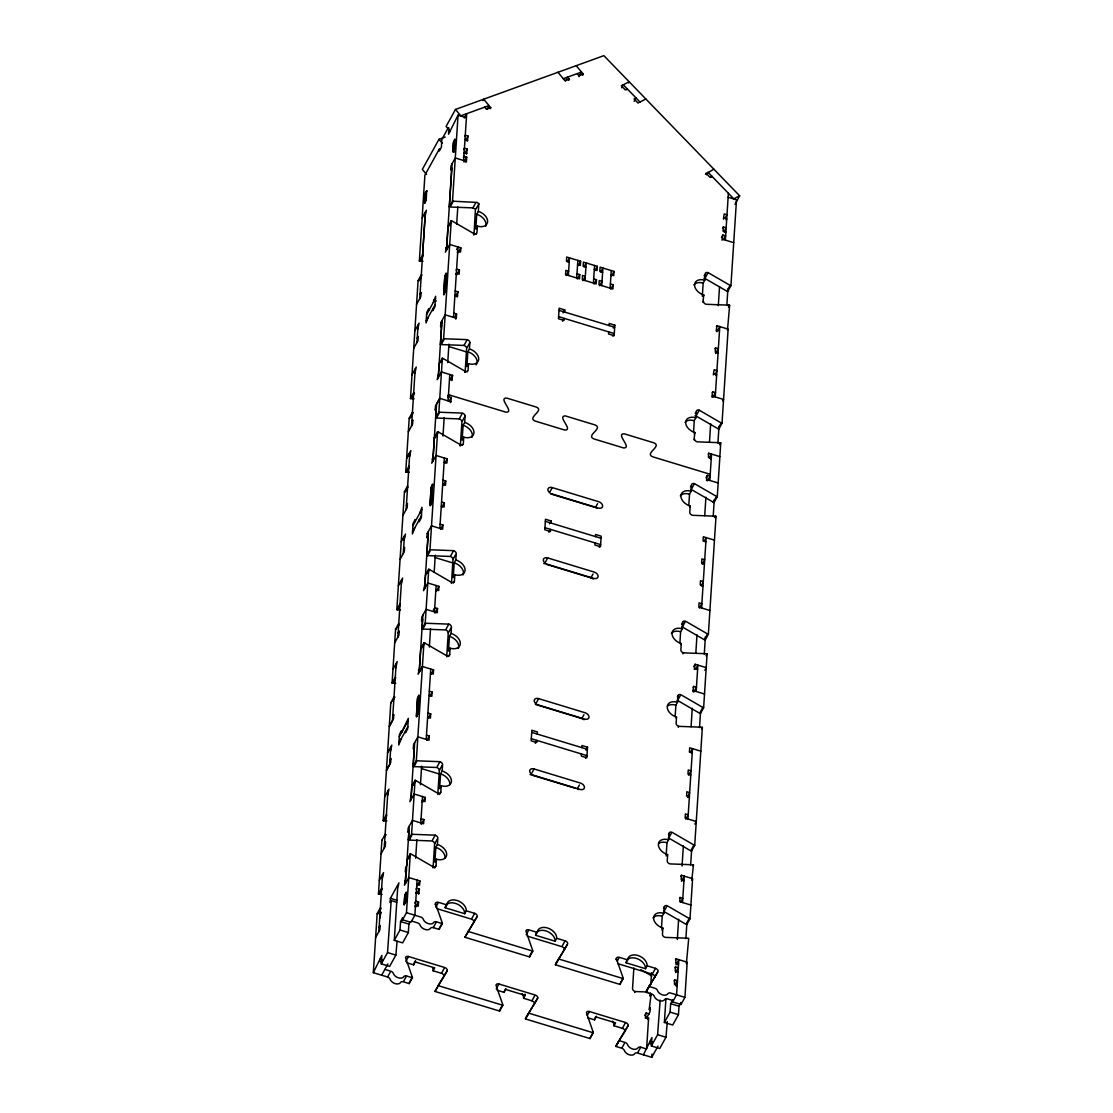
<?xml version="1.0" encoding="UTF-8"?>
<svg xmlns="http://www.w3.org/2000/svg" width="1113" height="1113" viewBox="0 0 1113 1113"><rect width="100%" height="100%" fill="white"/><g stroke="black" fill="none" stroke-linecap="round" stroke-linejoin="round"><path stroke-width="1.5" d="M424.54 202.649L424.818 203.317L426.14 199.742M419.086 695.778L418.808 695.11L417.514 698.38L416.512 716.967L417.918 713.683L419.086 695.778L417.5 698.7L416.373 716.285L417.973 713.377M446.383 273.728L446.104 273.061L444.81 276.316L443.795 294.917L445.214 291.634L446.383 273.728L444.797 276.636L443.656 294.222L445.27 291.328M452.88 151.382L453.158 152.05L454.452 148.794L454.883 138.986L453.478 142.269L452.88 151.382L454.967 152.022M444.671 975.308L447.343 970.466A2.991 2.003 28.9 0 0 444.685 967.517L408.499 956.512A2.991 2.003 28.9 0 0 405.577 957.778L412.325 977.144A2.991 2.003 28.9 0 1 412.394 977.784L409.194 983.586L403.323 981.791A2.991 2.003 28.9 0 0 400.61 982.403A5.968 4.007 28.9 0 1 395.171 983.628A5.968 4.007 28.9 0 1 390.106 979.217A2.991 2.003 28.9 0 0 387.574 977.005L373.328 972.679L377.168 913.703L380.368 907.902A2.991 2.003 28.9 0 1 381.161 908.222L380.632 909.196M382.079 894.379L379.227 894.268A2.991 2.003 28.9 0 1 378.434 894.115L381.912 840.232L385.126 834.43A2.991 2.003 28.9 0 1 385.724 834.653M386.837 820.893L383.985 820.796A2.991 2.003 28.9 0 1 383.178 820.643L390.802 702.679L394.016 696.877A2.991 2.003 28.9 0 1 394.614 697.1M395.727 683.34L392.875 683.243A2.991 2.003 28.9 0 1 392.082 683.09L395.56 629.193L398.774 623.391M400.471 609.868L397.633 609.757A2.991 2.003 28.9 0 1 396.826 609.604L404.45 491.654L407.664 485.838M409.375 472.315L406.523 472.204A2.991 2.003 28.9 0 1 405.716 472.051L409.208 418.168L412.408 412.366A2.991 2.003 28.9 0 1 413.201 412.7M414.119 398.844L411.281 398.732A2.977 2.003 28.9 0 1 410.474 398.579L418.098 280.615L421.312 274.814A2.991 2.003 28.9 0 1 422.105 275.148M378.837 931.706L382.524 874.554M384.235 848.176L387.922 791.023M390.774 747.06L389.633 764.645L386.42 770.446L390.677 762.697L390.955 758.482L389.884 760.416M396.172 663.529L392.472 720.681L389.272 726.483L393.515 718.734L393.793 714.518L392.722 716.452M397.884 637.151L401.57 579.998M403.282 553.62L404.422 536.035M406.12 509.657L409.821 452.504L406.607 458.306L410.864 450.556L409.528 456.72M411.532 426.126L415.219 368.973M416.93 342.595L418.071 325.01M419.768 298.632L425.069 216.367L426.404 210.218L422.133 217.953L424.902 175.117L439.385 148.905L439.245 151.02L441.388 147.153L441.903 139.306L448.233 127.842M373.328 972.679L381.842 955.413L381.286 963.858L389.647 966.39L395.88 955.107L397.077 941.236M410.335 921.522L408.902 924.096L408.36 932.541L402.642 942.878L394.28 940.346L397.605 888.995L398.955 882.832L390.399 898.316L390.12 902.532L391.192 900.598L396.757 902.295M401.014 739.032L398.746 745.014L399.428 734.455L401.556 730.587L401.431 732.702L408.332 718.344L407.65 728.89L405.508 732.757L405.647 730.657M414.662 528.007L412.38 533.99L413.076 523.43L415.205 519.562L415.066 521.677M428.31 316.982L426.029 322.951L426.71 312.405L428.853 308.538L428.714 310.652M391.192 900.598L387.533 952.561L381.286 963.858M419.295 519.618L419.156 521.733L421.298 517.865L421.98 507.305L419.712 513.288M432.943 308.593L432.804 310.708L434.946 306.84L435.628 296.281L433.347 302.263M448.929 127.981L448.525 134.256L458.055 115.154L466.403 117.686M394.28 940.346L399.998 929.995L400.555 921.55L402.683 917.682L402.558 919.797L410.906 922.343L414.857 915.248L417.097 880.077M420.561 819.669L421.09 818.709L423.872 819.558L423.608 823.773L412.45 820.378L408.165 828.114L407.901 832.343L408.958 830.409L406.676 865.747L405.605 867.681L405.341 871.91L406.412 869.976L404.478 885.266L408.777 877.545M433.402 610.091L434.738 607.684L437.52 608.519L437.256 612.748L426.098 609.354L421.813 617.089L421.535 621.304L422.606 619.371L419.462 668.092L418.112 674.241L422.397 666.506L433.555 669.901L433.277 674.116L430.494 673.268M440.15 524.14L442.932 524.988L442.654 529.218L431.496 525.823L427.211 533.558L426.947 537.774L428.018 535.84L424.86 584.562L423.524 590.711L427.823 582.975L438.953 586.37L438.689 590.586L435.906 589.737M450.362 402.683L450.904 401.723L439.732 398.329L435.461 406.064L435.183 410.28L436.254 408.346L433.11 457.053L431.761 463.217L436.073 455.481L447.203 458.876L446.925 463.091L444.143 462.243M455.76 319.153L456.302 318.193L445.144 314.798L440.859 322.533L440.595 326.749L441.652 324.815L438.508 373.523L437.172 379.686L441.471 371.951M465.902 162.345L466.444 161.371L455.287 157.976L451.002 165.726L450.723 169.941L451.795 168.007L446.758 246.029L445.409 252.192L449.708 244.457L460.852 247.837L460.573 252.067L457.791 251.218L457.262 252.178M405.563 883.346L407.108 859.528L410.307 853.727A2.991 2.003 28.9 0 1 411.1 854.061L433.124 866.818A2.991 2.003 28.9 0 0 436.046 865.552L436.449 859.222A10.448 7.026 28.9 0 0 446.675 854.798A10.448 7.026 28.9 0 0 437.409 844.447L437.812 838.117A2.991 2.003 28.9 0 0 435.169 835.167L412.38 834.291A2.991 2.003 28.9 0 1 411.587 834.138L408.374 839.939A2.991 2.003 28.9 0 0 409.181 840.092L431.955 840.969A2.991 2.003 28.9 0 1 434.613 843.918L433.054 867.931M408.374 839.939L409.264 826.194M410.961 799.816L411.852 786.056L415.066 780.255A2.991 2.003 28.9 0 1 415.859 780.589L437.868 793.346A2.991 2.003 28.9 0 0 440.79 792.08L441.207 785.75A10.448 7.026 28.9 0 0 451.433 781.326A10.448 7.026 28.9 0 0 442.153 770.975L442.571 764.645A2.991 2.003 28.9 0 0 439.927 761.682L417.138 760.819A2.977 2.003 28.9 0 1 416.332 760.666L413.118 766.467A2.977 2.003 28.9 0 0 413.925 766.62L436.713 767.497A2.991 2.003 28.9 0 1 439.357 770.446L437.812 794.459M413.118 766.467L414.662 742.663M446.703 656.907L448.261 632.894A2.991 2.003 28.9 0 0 445.603 629.944L422.815 629.068A2.991 2.003 28.9 0 1 422.022 628.915L422.912 615.169M424.61 588.791L425.5 575.031L428.714 569.23A2.991 2.003 28.9 0 1 429.507 569.564L451.516 582.308A2.991 2.003 28.9 0 0 454.438 581.056L454.855 574.725A10.448 7.026 28.9 0 0 465.067 570.301A10.448 7.026 28.9 0 0 455.801 559.95L456.219 553.62A2.991 2.003 28.9 0 0 453.561 550.657L430.787 549.794A2.977 2.003 28.9 0 1 429.98 549.641L426.766 555.443A2.977 2.003 28.9 0 0 427.573 555.596L450.362 556.458A2.991 2.003 28.9 0 1 453.005 559.422L451.461 583.421M426.766 555.443L428.31 531.624M432.86 461.283L434.404 437.479L437.604 431.677A2.991 2.003 28.9 0 1 438.397 432.011L460.42 444.755A2.991 2.003 28.9 0 0 463.342 443.503L463.745 437.172A10.448 7.026 28.9 0 0 473.971 432.748A10.448 7.026 28.9 0 0 464.705 422.397L465.109 416.067A2.991 2.003 28.9 0 0 462.465 413.104L439.677 412.241A2.991 2.003 28.9 0 1 438.87 412.088L435.67 417.89A2.991 2.003 28.9 0 0 436.463 418.043L459.252 418.905A2.991 2.003 28.9 0 1 461.909 421.869L460.351 445.868M435.67 417.89L436.56 404.13L439.76 398.329M438.258 377.752L439.148 364.007L442.362 358.205A2.991 2.003 28.9 0 1 443.155 358.525L465.164 371.283A2.991 2.003 28.9 0 0 468.086 370.017L468.503 363.687A10.448 7.026 28.9 0 0 478.715 359.262A10.448 7.026 28.9 0 0 469.449 348.926L469.867 342.595A2.991 2.003 28.9 0 0 467.21 339.632L444.421 338.769A2.991 2.003 28.9 0 1 443.628 338.616L440.414 344.418A2.991 2.003 28.9 0 0 441.221 344.571L464.01 345.433A2.991 2.003 28.9 0 1 466.653 348.397L465.095 372.396M440.414 344.418L441.958 320.6M446.508 250.258L448.038 226.454L451.252 220.652A2.991 2.003 28.9 0 1 452.045 220.972L474.068 233.73A2.991 2.003 28.9 0 0 476.976 232.464L477.394 226.134A10.448 7.026 28.9 0 0 487.619 221.71A10.448 7.026 28.9 0 0 478.353 211.373L478.827 203.721L477.101 202.441L453.325 201.216A2.991 2.003 28.9 0 1 452.518 201.063L449.318 206.865A2.991 2.003 28.9 0 0 450.111 207.018L472.9 207.881L475.432 209.188L473.999 234.899M449.318 206.865L452.101 163.792M431.621 502.353L432.567 484.058L431.162 487.341L429.994 505.246C430.592 508.377 433.416 496.37 430.021 505.246L431.148 487.661L432.762 484.767M402.558 919.797L406.482 912.702L410.307 853.727M411.587 834.138L415.066 780.255M416.332 760.666L423.956 642.702A2.991 2.003 28.9 0 1 424.749 643.036L446.772 655.794A2.991 2.003 28.9 0 0 449.694 654.527L450.097 648.197A10.448 7.026 28.9 0 0 460.323 643.773A10.448 7.026 28.9 0 0 451.057 633.422L451.461 627.092A2.991 2.003 28.9 0 0 448.817 624.129L426.029 623.266A2.991 2.003 28.9 0 1 425.222 623.113L422.022 628.915M425.222 623.113L428.714 569.23M429.98 549.641L437.604 431.677M438.87 412.088L442.362 358.205M443.628 338.616L451.252 220.652M452.518 201.063L458.055 115.154M415.678 858.193L416.874 839.675M420.436 784.679L421.632 766.203M429.34 647.112L430.522 628.636M434.195 571.985L435.28 555.178M442.974 436.087L444.17 417.612M447.732 362.629L448.929 344.154M456.678 224.297L457.791 206.962M420.797 822.924L422.509 796.546M426.196 739.38L430.745 669.038M434.446 611.886L436.143 585.508M439.844 528.355L444.393 458.013M448.094 400.861L449.791 374.483M453.492 317.33L458.041 246.989L456.608 249.562M463.634 160.522L466.681 113.679L464.274 118.034M414.662 903.102L415.733 901.168L418.544 902.031L418.265 906.246L415.483 905.398L414.954 906.372M418.585 894.198L419.392 889.009L416.596 888.174L416.067 889.134M408.749 877.531L419.907 880.926L419.643 885.141L416.846 884.306M414.147 794L425.305 797.395L425.041 801.61L422.258 800.762L421.716 801.736M426.502 735.178L429.284 736.027L429.006 740.242L417.848 736.848L413.563 744.583L413.299 748.812L414.37 746.865L411.212 795.586L409.876 801.736L414.175 794.014M427.935 713.016L430.717 713.864L430.439 718.08L427.656 717.231M429.34 691.215L432.122 692.049L431.844 696.279L429.062 695.43M441.583 501.991L444.365 502.839L444.087 507.055L441.305 506.206M442.988 480.176L445.77 481.025L445.492 485.254L442.71 484.405M450.904 401.723L451.168 397.494L448.386 396.645L447.857 397.619M451.795 380.521L452.601 375.345L441.444 371.951M456.302 318.193L456.567 313.963L453.784 313.115M457.193 296.99L458 291.801L455.217 290.966M456.093 270.125L456.636 269.151L459.419 270L459.14 274.215L456.358 273.381L455.829 274.341M466.444 161.371L466.709 157.156L463.926 156.307L463.398 157.281M466.43 154.248L467.237 149.059L464.427 148.21L463.62 149.657M467.265 141.24L468.072 136.05L465.29 135.202L464.761 136.176M437.409 844.447L435.809 847.355L434.849 862.13L436.449 859.222M442.153 770.975L440.553 773.883L439.607 788.644L441.207 785.75M451.057 633.422L449.457 636.33L448.497 651.091L450.097 648.197M455.801 559.95L454.201 562.844L453.241 577.619L454.855 574.725M464.705 422.397L463.091 425.291L462.145 440.066L463.745 437.172M469.449 348.926L467.85 351.819L466.89 366.594L468.503 363.687M478.353 211.373L476.74 214.266L475.794 229.041L477.394 226.134M537.273 734.079L537.412 731.964L531.847 730.267L531.165 740.827L536.73 742.51L536.869 740.409L535.27 743.303M550.921 523.04L551.06 520.94L545.495 519.242L544.814 529.802L550.379 531.485L550.518 529.385L548.904 532.278M564.569 312.016L564.708 309.915L559.143 308.218L558.462 318.763L564.027 320.461L564.166 318.346L562.552 321.254M568.353 275.44L569.494 257.854L567.352 261.736M576.701 277.986L577.842 260.4M576.979 273.77L579.762 274.619L579.497 278.834L565.571 274.605L565.849 270.376L568.632 271.224L566.225 275.579M569.216 262.084L566.434 261.235L566.712 257.02L580.624 261.249L580.36 265.464L577.577 264.616M585.062 280.532L586.203 262.946L584.061 266.814M593.41 283.064L594.551 265.478M593.688 278.848L596.471 279.697L596.192 283.912L582.28 279.683L582.544 275.454L585.327 276.302L582.92 280.657M585.925 267.162L583.142 266.313L583.407 262.098L597.333 266.327L597.055 270.542L594.272 269.694M601.757 285.61L602.898 268.024L600.756 271.892M610.119 288.142L611.246 270.556M581.417 753.946L581.278 756.061L586.843 757.758L587.525 747.199L581.96 745.515L581.821 747.616M595.052 542.921L594.926 545.036L600.491 546.733L601.173 536.174L595.608 534.477L595.469 536.591M608.7 331.897L608.561 334.011L614.139 335.695L614.821 325.149L609.256 323.452L609.117 325.566M610.383 283.926L613.166 284.775L612.901 288.99L598.975 284.761L599.253 280.532L602.036 281.38L599.629 285.735M602.62 272.24L599.837 271.391L600.116 267.176L614.028 271.405L613.764 275.621L610.981 274.786M633.854 968.004L632.532 988.581A2.991 2.003 28.9 0 0 635.175 991.53L647.71 992.017M645.276 1018.172L646.096 1012.983L649.269 1013.943M645.818 1017.199L648.601 1018.047L646.597 1049.003L640.726 1047.208A2.991 2.003 28.9 0 0 638.445 1047.389L637.151 1048.696A5.968 4.007 28.9 0 1 628.219 1045.983L627.162 1043.952A2.991 2.003 28.9 0 0 624.977 1042.422L619.106 1040.641L615.906 1046.443L621.777 1048.223A2.991 2.003 28.9 0 1 623.948 1049.754L625.019 1051.785A5.968 4.007 28.9 0 0 633.951 1054.498L635.231 1053.19A2.991 2.003 28.9 0 1 637.526 1053.023L651.773 1057.35L658.006 1046.067M650.256 992.879L650.034 996.246L651.105 994.312L649.171 1009.616L650.242 1007.682L649.964 1011.898L646.403 1018.353M650.799 984.462L651.564 972.679M643.397 1054.804L651.926 1037.553L651.383 1045.983L659.731 1048.529L665.977 1037.246L667.285 1021.637M651.773 1057.35L651.981 1053.997M661.484 927.699L662.235 916.208L663.835 913.3L664.252 906.97A2.991 2.003 28.9 0 1 667.16 905.718L689.184 918.462A2.991 2.003 28.9 0 0 689.977 918.795L686.763 924.597A2.991 2.003 28.9 0 1 685.984 924.277L663.96 911.519L666.631 906.678M666.131 855.869L666.979 842.736L668.593 839.828L668.996 833.498A2.991 2.003 28.9 0 1 671.918 832.232L693.942 844.99A2.991 2.003 28.9 0 0 694.721 845.324L691.521 851.125A2.991 2.003 28.9 0 1 690.728 850.791L668.704 838.047A2.991 2.003 28.9 0 0 668.203 837.922M675.132 716.675L675.883 705.183L677.483 702.275L677.887 695.945A2.991 2.003 28.9 0 1 680.808 694.679L702.832 707.437A2.991 2.003 28.9 0 0 703.625 707.771L700.411 713.572A2.991 2.003 28.9 0 1 699.618 713.238L677.608 700.494A2.991 2.003 28.9 0 0 677.094 700.369M679.89 643.189L680.627 631.711L682.241 628.803L682.645 622.473A2.991 2.003 28.9 0 1 685.566 621.207L707.59 633.965A2.991 2.003 28.9 0 0 708.369 634.299L705.169 640.1A2.991 2.003 28.9 0 1 704.376 639.766L682.352 627.009A2.991 2.003 28.9 0 0 681.852 626.897M688.78 505.636L689.531 494.158L691.131 491.25L691.535 484.92A2.991 2.003 28.9 0 1 694.456 483.654L716.48 496.412A2.991 2.003 28.9 0 0 717.273 496.746L714.059 502.547A2.991 2.003 28.9 0 1 713.266 502.213L691.256 489.456A2.991 2.003 28.9 0 0 690.742 489.344M693.538 432.164L694.275 420.672L695.875 417.778L696.293 411.448A2.991 2.003 28.9 0 1 699.214 410.182L721.224 422.94A2.977 2.003 28.9 0 0 722.017 423.274L718.817 429.075A2.977 2.003 28.9 0 1 718.024 428.742L696.001 415.984A2.991 2.003 28.9 0 0 694.971 415.817M702.317 296.253L703.166 283.119L704.779 280.226L705.183 273.895A2.991 2.003 28.9 0 1 708.105 272.629L730.128 285.387A2.991 2.003 28.9 0 0 730.921 285.721L727.707 291.523A2.991 2.003 28.9 0 1 726.914 291.189L704.891 278.431A2.991 2.003 28.9 0 0 703.861 278.264M663.835 913.3A10.448 7.026 28.9 0 0 653.609 917.724A10.448 7.026 28.9 0 0 662.875 928.075L662.472 934.405A2.991 2.003 28.9 0 0 665.115 937.369L687.904 938.231A2.991 2.003 28.9 0 1 688.71 938.384L686.373 963.649M668.593 839.828A10.448 7.026 28.9 0 0 658.367 844.252A10.448 7.026 28.9 0 0 667.633 854.603L667.23 860.933A2.991 2.003 28.9 0 0 669.873 863.897L692.662 864.759A2.991 2.003 28.9 0 1 693.455 864.912L691.771 880.119M677.483 702.275A10.448 7.026 28.9 0 0 667.257 706.699A10.448 7.026 28.9 0 0 676.523 717.05L676.12 723.38A2.991 2.003 28.9 0 0 678.763 726.344L701.552 727.206A2.991 2.003 28.9 0 1 702.359 727.359L694.721 845.324M682.241 628.803A10.448 7.026 28.9 0 0 672.015 633.227A10.448 7.026 28.9 0 0 681.281 643.578L680.864 649.909A2.991 2.003 28.9 0 0 683.521 652.858L706.31 653.734A2.991 2.003 28.9 0 1 707.103 653.888L703.625 707.771M691.131 491.25A10.448 7.026 28.9 0 0 680.906 495.675A10.448 7.026 28.9 0 0 690.171 506.025L689.768 512.356A2.991 2.003 28.9 0 0 692.411 515.305L715.2 516.182A2.991 2.003 28.9 0 1 716.007 516.335L708.369 634.299M693.983 439.844L694.929 432.554A10.448 7.026 28.9 0 1 685.664 422.203A10.448 7.026 28.9 0 1 695.875 417.778M702.873 302.291L703.819 295.001A10.448 7.026 28.9 0 1 694.554 284.65A10.448 7.026 28.9 0 1 704.779 280.226M660.162 1000.044L657.616 1034.7L651.383 1045.983M664.378 1022.471L670.096 1012.134L670.638 1003.689L672.781 999.822L672.642 1001.937L681.003 1004.469L681.142 1002.354L679 1006.235L678.457 1014.666L672.725 1025.017L664.378 1022.471L665.936 998.514M675.869 983.669L677.483 980.776L674.673 979.913L674.395 984.142L677.177 984.977L676.648 985.951M675.619 972.581L678.29 967.754L675.508 966.905L675.243 971.12L678.054 971.983M681.003 1004.469L684.926 997.373L687.194 962.202L676.036 958.808L675.758 963.037L678.54 963.886L678.012 964.846M677.316 939.469L678.624 919.268M680.78 901.906L682.784 898.288L680.001 897.44L679.723 901.655L690.895 905.05L689.977 918.795M690.895 905.05L692.592 878.672L681.434 875.277L681.156 879.507L683.952 880.341L683.41 881.315M682.074 865.956L683.368 845.797M691.076 726.706L692.272 708.23M692.843 691.604L693.649 686.415L696.432 687.264L693.761 692.091M694.275 669.442L695.082 664.252L706.24 667.647L704.821 670.221M695.82 653.248L697.016 634.772M704.724 515.681L705.92 497.205M706.491 480.566L707.298 475.39L710.08 476.225L707.534 480.83M717.273 496.746L719.888 456.622L708.731 453.228L708.452 457.443L711.235 458.292L710.706 459.266M709.468 442.223L710.664 423.747M711.889 397.035L712.696 391.846L715.478 392.694L712.946 397.299M713.322 374.886L714.129 369.697L716.911 370.546L715.144 374.552M715.645 353.572L718.33 348.731L715.534 347.882L715.269 352.111L718.052 352.96M716.16 330.923L716.967 325.733L728.139 329.128L722.017 423.274M718.302 305.63L719.541 286.556M722.031 240.227L722.838 235.038L725.62 235.886L723.617 239.518M724.563 230.711L726.177 227.803L723.353 226.955L723.088 231.17L725.871 232.019M723.394 219.122L724.201 213.933L726.984 214.781L724.98 218.412M682.533 902.518L684.245 876.14L681.393 881.287M687.945 818.987L692.495 748.646L690.352 752.513M696.182 691.479L697.893 665.101L695.75 668.983M701.593 607.948L706.143 537.607L704 541.475M709.83 480.454L711.541 454.076L709.398 457.944M715.228 396.924L719.777 326.582L716.925 331.744M725.37 240.116L728.375 193.259M685.886 938.649L686.86 923.498M690.644 865.135L691.618 850.026M699.534 727.568L700.508 712.445M704.279 654.11L705.392 636.692M713.183 516.543L714.268 499.737M717.927 443.085L719.012 426.293M726.886 304.698L727.888 289.088M719.861 456.608L720.751 442.863A2.991 2.003 28.9 0 0 719.958 442.71L697.169 441.833A2.991 2.003 28.9 0 1 694.512 438.884M703.416 301.331A2.991 2.003 28.9 0 0 706.059 304.28L728.848 305.157A2.991 2.017 28.9 0 1 729.641 305.31L727.471 330.283M730.921 285.721L736.5 199.825L728.139 197.279M423.023 261.291L420.171 261.179A2.991 2.003 28.9 0 1 419.364 261.026L422.175 217.967M419.364 261.026L422.578 255.225L425.389 212.166M724.577 230.614L724.271 232.158M675.855 983.934L675.424 985.715M701.385 586.022L703.263 581.57L700.48 580.722L700.216 584.937L702.999 585.786M687.597 797.492L689.615 792.595L686.832 791.746L686.568 795.976L689.35 796.811M445.214 137.052L438.981 139.306L422.342 169.385L426.571 174.518M734.983 204.333L739.672 195.832L603.858 55.65L455.495 109.422L446.104 126.409L450.334 131.529M425.152 193.968L426.752 191.06M455.064 139.793L453.464 142.687L452.894 151.479L454.494 148.585M482.917 100.643L483.724 99.196L490.763 107.724L490.235 108.698M465.944 139.918L468.072 136.05M486.868 109.464L488.997 105.596L460.782 115.822L455.495 109.422M463.648 153.413L464.177 152.439L466.959 153.288M465.095 152.94L467.237 149.059M464.038 161.997L466.709 157.156M420.171 261.179L422.843 256.352M450.654 206.044L453.325 201.216M419.434 279.989L421.437 276.358M449.374 225.814L451.502 221.946M420.018 294.402L421.09 292.469L420.811 296.684L416.54 304.419M472.9 207.881L475.571 203.053M476.155 208.66L478.84 203.818M414.829 330.798L419.114 323.062L417.765 329.211M458.18 252.679L460.852 247.837M426.613 314.506L435.531 298.381M473.526 234.704L474.068 233.73M426.209 320.836L435.113 304.725M417.18 338.366L418.238 336.432L417.973 340.648L413.688 348.383M475.919 234.412L476.447 233.438M456.747 274.841L459.419 270M565.571 80.748L567.574 77.117L569.341 79.26L568.799 80.219M411.991 374.761L416.262 367.026L414.926 373.175M455.467 296.406L458 291.801M579.024 76.56L581.501 72.067L563.248 78.689M582.739 75.169L583.268 74.209L576.228 65.667M454.563 317.595L456.567 313.963M410.474 398.579L413.688 392.778A2.977 2.003 28.9 0 0 414.481 392.931L411.81 397.772M441.75 343.597L444.421 338.769M410.669 417.292L412.673 413.66M441.012 362.393L442.612 359.499M411.768 421.897L412.84 419.963L412.575 424.178L408.29 431.914M464.01 345.433L466.681 340.606M467.182 347.423L469.867 342.595M449.93 380.173L452.601 375.345M405.716 472.051L408.93 466.25M447.983 395.685L448.511 394.712L505.886 412.158C515.333 412.617 497.316 397.633 506.777 398.092L536.188 407.038C545.078 410.516 526.366 417.612 535.256 421.09L564.667 430.035C574.127 430.494 556.11 415.511 565.557 415.97L594.982 424.916C603.872 428.394 585.16 435.489 594.05 438.967L623.461 447.913C632.907 448.372 614.891 433.388 624.351 433.847L653.762 442.793C662.652 446.271 643.94 453.367 652.83 456.845L710.205 474.291M407.066 471.244L409.069 467.613M437.006 417.069L439.677 412.241M621.611 87.76L623.266 84.769L639.975 102.006M464.636 372.257L465.164 371.283M449.165 401.125L451.168 397.494M467.015 371.965L467.557 370.991M628.511 82.919L629.151 81.764L621.304 85.771L625.256 89.847L627.217 88.845L626.675 89.819M407.915 487.146L405.243 491.974A2.991 2.003 28.9 0 0 404.45 491.654M435.726 436.839L435.183 437.812A2.991 2.003 28.9 0 0 434.404 437.479M436.254 435.879L436.797 434.905M437.326 433.945L437.868 432.971M406.37 505.427L407.441 503.493L407.163 507.709L402.892 515.444M634.146 101.311L636.024 97.93L634.048 98.932L638.013 103.022L645.86 99.015M459.252 418.905L461.923 414.078M462.438 420.895L465.109 416.067M401.181 541.822L405.466 534.087L404.116 540.25M444.797 463.231L447.203 458.876M412.965 525.531L421.883 509.42M459.878 445.729L460.42 444.755M412.561 531.861L421.465 515.75M403.532 549.391L404.603 547.457L404.325 551.672L400.054 559.408M462.271 445.437L462.799 444.463M443.364 485.379L445.77 481.025M398.343 585.786L402.614 578.05L401.278 584.214M441.958 507.194L444.365 502.839M578.217 265.604L580.624 261.249M577.355 278.96L579.762 274.619M440.525 529.343L442.932 524.988M396.826 609.604L400.04 603.803M397.633 609.757L400.304 604.929M427.573 555.596L430.244 550.754M563.108 312.809L564.708 309.915M397.424 627.593L399.024 624.699M427.503 573.181L429.507 569.564M594.926 270.682L597.333 266.327M398.12 632.921L399.191 630.988L398.927 635.203L394.642 642.938M594.064 284.038L596.471 279.697M450.89 555.498L453.561 550.657M453.005 559.422L455.676 554.58M392.945 669.33L397.216 661.581L395.88 667.744M436.421 590.961L438.953 586.37M611.635 275.76L614.028 271.405M392.082 683.09L395.282 677.274A2.991 2.003 28.9 0 0 395.685 677.386M392.875 683.243L395.546 678.401M422.815 629.068L425.5 624.24M610.759 289.13L613.166 284.775M434.988 613.124L437.52 608.519M453.367 582.989L454.438 581.056M423.956 642.702L420.756 648.503L419.211 672.322L422.425 666.506M392.666 701.065L394.809 697.197M422.077 647.863L422.606 646.903M422.745 646.667L424.749 643.036M446.146 628.97L448.817 624.129M613.207 328.057L614.821 325.149M448.261 632.894L450.932 628.066M612.846 336.168L614.279 333.594L558.587 316.662M705.447 174.143L713.836 169.176M706.518 174.755L707.951 172.181L733.787 198.837L739.672 195.832M387.533 752.861L391.818 745.112L390.468 751.275M431.148 674.255L433.555 669.901M399.317 736.569L408.234 720.445M711.374 177.231L711.903 176.257L709.941 177.259L705.976 173.183M398.913 742.9L407.817 726.775M448.622 656.461L449.694 654.527M429.715 696.404L432.122 692.049M550.128 491.459L552.271 487.591L598.669 501.699A4.48 3.005 28.9 0 1 602.634 506.137A4.48 3.005 28.9 0 1 598.265 508.029L551.867 493.922A4.48 3.005 28.9 0 1 547.888 489.483A4.48 3.005 28.9 0 1 552.271 487.591M384.695 796.825L388.966 789.075L387.63 795.239M428.31 718.219L430.717 713.864M426.877 740.368L429.284 736.027M383.178 820.643L386.392 814.827A2.991 2.003 28.9 0 0 386.795 814.939M383.985 820.796L386.656 815.954M413.925 766.62L416.596 761.779M549.46 523.833L551.06 520.94M384.848 836.684L385.919 834.75M413.187 785.416L415.859 780.589M726.205 219.984L726.733 219.011L723.923 218.162M722.824 227.915L723.353 226.955M384.486 843.946L385.543 842.012L385.279 846.228L380.994 853.977M721.502 237.459L722.838 235.038M545.579 561.801L547.721 557.933L594.119 572.04A4.48 3.005 28.9 0 1 598.084 576.478A4.48 3.005 28.9 0 1 593.716 578.37L547.318 564.263A4.48 3.005 28.9 0 1 543.339 559.839A4.48 3.005 28.9 0 1 547.721 557.933M704.112 275.829L704.654 274.855M705.433 277.471L708.105 272.629M437.242 766.523L439.927 761.682M439.357 770.446L442.028 765.605M379.296 880.355L383.568 872.606L382.232 878.769M422.634 802.236L425.305 797.395M703.013 296.448L703.819 295.001M378.434 894.115L381.634 888.313A2.991 2.003 28.9 0 0 382.246 888.438M379.227 894.268L381.898 889.426M409.181 840.092L411.852 835.265M550.712 493.908L595.455 507.514L597.598 503.633M421.201 824.385L423.872 819.558M439.454 794.501L440.79 792.08M378.49 913.063L379.018 912.104M379.561 911.13L380.089 910.17M408.429 858.902L410.433 855.271M379.936 914.121L381.008 912.187L379.672 918.336M726.914 291.189L729.585 286.347M379.074 927.477L380.145 925.543L379.881 929.772L375.596 937.508M432.498 839.995L435.169 835.167M716.438 326.693L716.967 325.733M728.305 306.117L728.848 305.157M728.584 307.244L729.641 305.31M406.37 892.751L404.77 895.659L404.2 904.452L405.8 901.544M434.613 843.918L437.284 839.091M599.197 547.193L600.63 544.619L544.953 527.687M417.236 885.767L419.907 880.926M715.005 348.856L715.534 347.882M415.761 893.349L416.304 892.376L419.114 893.238M546.163 564.249L590.906 577.856L593.048 573.974M417.25 892.89L419.392 889.009M434.71 867.973L436.046 865.552M415.872 906.858L418.544 902.031M381.676 975.211L387.908 963.928M695.222 413.382L695.75 412.408M716.104 375.735L716.647 374.761L713.85 373.912M536.48 702.484L538.622 698.616L585.021 712.737A4.48 3.005 28.9 0 1 589 717.162A4.48 3.005 28.9 0 1 584.617 719.068L538.219 704.946A4.48 3.005 28.9 0 1 534.24 700.522A4.48 3.005 28.9 0 1 538.622 698.616M696.543 415.024L699.214 410.182M387.574 977.005L390.246 972.178M712.167 392.819L712.696 391.846M694.122 434L694.929 432.554M434.988 904.577L435.517 903.603A2.991 2.003 28.9 0 1 438.439 902.337L446.8 904.883A10.448 7.026 28.9 0 1 457.012 900.459A10.448 7.026 28.9 0 1 466.277 910.81L474.639 913.342A2.991 2.003 28.9 0 1 477.282 916.305L464.984 937.271L529.565 956.916L532.779 951.114A2.991 2.003 28.9 0 0 532.696 950.474L525.948 931.108A2.991 2.003 28.9 0 1 528.87 929.842L537.231 932.388A10.448 7.026 28.9 0 1 547.443 927.964A10.448 7.026 28.9 0 1 556.709 938.301L565.07 940.847A2.991 2.003 28.9 0 1 567.713 943.81L556.097 963.232M405.828 961.34L408.499 956.512M435.767 907.178L437.91 903.311M722.754 400.917L723.561 399.456L712.417 396.075M403.852 980.831L406.523 975.99L412.394 977.784M411.643 921.049L417.514 922.844A2.991 2.003 28.9 0 1 420.046 925.042A5.968 4.007 28.9 0 0 425.11 929.452A5.968 4.007 28.9 0 0 430.55 928.242A2.991 2.003 28.9 0 1 433.263 927.63L435.934 922.788M406.69 962.731L413.646 964.86L415.246 961.952A10.448 7.026 28.9 0 1 415.455 960.783M466.277 910.81L464.678 913.703L445.186 907.777L446.8 904.883M409.654 981.972L412.325 977.144M441.736 923.943L439.051 928.771A2.977 2.003 28.9 0 1 439.134 929.411L433.263 927.63M439.134 929.411L442.348 923.609A2.977 2.003 28.9 0 0 442.264 922.969L435.517 903.603M718.024 428.742L720.695 423.9M531.931 772.839L534.073 768.958L580.471 783.079A4.48 3.005 28.9 0 1 584.45 787.503A4.48 3.005 28.9 0 1 580.068 789.409L533.67 775.288A4.48 3.005 28.9 0 1 529.691 770.864A4.48 3.005 28.9 0 1 534.073 768.958M708.188 454.187L708.731 453.228M690.463 486.854L691.006 485.894M691.785 488.496L694.456 483.654M719.415 443.67L719.958 442.71M719.68 444.797L720.751 442.863M535.103 1002.813L537.774 997.971A2.991 2.003 28.9 0 0 535.116 995.022L498.93 984.003A2.991 2.003 28.9 0 0 496.008 985.269L502.756 1004.636A2.991 2.003 28.9 0 1 502.826 1005.276L499.626 1011.077L435.03 991.446A2.991 2.003 28.9 0 1 435.197 990.876L444.129 976.282A2.991 2.003 28.9 0 0 441.485 973.319L433.138 970.786L434.738 967.879L415.246 961.952M689.643 506.985L690.171 506.025M705.962 477.797L707.298 475.39M535.409 704.432L581.821 718.539L583.949 714.671M441.485 973.319L444.157 968.477M471.968 918.183L474.639 913.342M435.03 991.446L438.244 985.645A2.991 2.003 28.9 0 1 438.397 985.075L447.343 970.466M464.984 937.271A2.977 2.003 28.9 0 1 465.137 936.701L476.754 917.265M713.266 502.213L715.937 497.386M585.925 750.106L587.525 747.199M714.671 517.142L715.2 516.182M715.2 517.782L716.007 516.335M585.549 758.217L586.982 755.644L531.304 738.712M579.4 785.013L577.271 788.88A4.48 3.005 28.9 0 1 578.788 789.562M702.275 564.11L704.682 559.756L701.9 558.921L701.621 563.136L704.404 563.985M681.573 624.407L682.645 622.473M682.352 627.009L685.024 622.181M699.423 608.074L701.83 603.719L699.047 602.884L698.783 607.1L709.941 610.494M680.739 644.538L681.281 643.578M496.259 988.845L498.93 984.003M526.199 934.683L528.341 930.816M682.979 653.832L683.521 652.858M497.121 990.236L504.078 992.351L505.678 989.457L525.169 995.384L523.569 998.278L531.917 1000.824A2.991 2.003 28.9 0 1 534.56 1003.773L533.071 1006.208M556.709 938.301L555.109 941.208L535.617 935.282L537.231 932.388M500.085 1009.477L502.213 1005.609M532.167 951.434L529.496 956.276A2.991 2.003 28.9 0 1 529.565 956.916M704.905 638.806L707.59 633.965M693.747 666.673L695.082 664.252M677.358 696.919L677.887 695.945M677.608 700.494L680.28 695.653M706.032 655.821L707.103 653.888M675.994 718.024L676.523 717.05M693.121 687.375L693.649 686.415M678.234 727.304L678.763 726.344M531.917 1000.824L534.588 995.982M562.399 945.688L565.07 940.847M625.534 1030.304L628.205 1025.476A2.991 2.003 28.9 0 0 625.562 1022.513L589.361 1011.508A2.991 2.003 28.9 0 0 586.44 1012.774L593.187 1032.141A2.991 2.003 28.9 0 1 593.271 1032.781L590.057 1038.582L525.461 1018.938A2.991 2.003 28.9 0 1 525.628 1018.367L528.299 1013.54M525.461 1018.938L528.675 1013.136A2.991 2.003 28.9 0 1 528.828 1012.566L537.774 997.971M646.528 990.737L658.145 971.301A2.991 2.003 28.9 0 0 655.501 968.352L647.14 965.806A10.448 7.026 28.9 0 0 637.874 955.455A10.448 7.026 28.9 0 0 627.662 959.879L619.301 957.347A2.991 2.003 28.9 0 0 616.379 958.599L623.127 977.965A2.991 2.003 28.9 0 1 623.21 978.605L619.997 984.421L555.415 964.776L558.615 958.975A2.991 2.003 28.9 0 1 558.768 958.404M563.011 952.046L567.185 944.77M700.16 712.278L702.832 707.437M701.552 728.806L702.359 727.359M688.627 775.149L691.034 770.794L688.251 769.946L687.973 774.161L690.756 775.01M668.468 834.472L668.996 833.498M668.704 838.047L671.389 833.206M685.775 819.112L688.182 814.758L685.399 813.909L685.135 818.125L696.293 821.519L694.86 824.107M667.104 855.577L667.633 854.603M615.851 959.573L616.393 958.599M587.219 1015.376L589.361 1011.508M617.172 961.215L618.772 958.307M587.553 1017.741L594.509 1019.856L596.109 1016.948L615.6 1022.875L614 1025.783L622.348 1028.315A2.991 2.003 28.9 0 1 624.991 1031.278L616.059 1045.872A2.977 2.003 28.9 0 0 615.906 1046.443M647.14 965.806L645.54 968.713L626.049 962.787L627.662 959.879M691.256 849.831L693.942 844.99M590.516 1036.982L593.187 1032.141M620.456 982.807L622.598 978.939M680.906 876.251L681.434 875.277M663.71 907.944L664.252 906.97M692.926 865.886L693.455 864.912M661.818 930.009L662.875 928.075M679.473 898.4L680.001 897.44M634.647 992.504L635.175 991.53M622.348 1028.315L625.019 1023.487M652.83 973.179L655.501 968.352M616.059 1045.872L618.731 1041.045M673.337 1000.629L667.466 998.848A2.991 2.003 28.9 0 0 665.171 999.015L663.891 1000.337A5.968 4.007 28.9 0 1 658.493 1000.378A5.968 4.007 28.9 0 1 654.249 996.26A2.991 2.003 28.9 0 0 651.717 994.062L645.846 992.267L649.046 986.466A2.977 2.003 28.9 0 1 649.213 985.895M645.846 992.267A2.977 2.003 28.9 0 1 645.999 991.711L657.616 972.275M686.512 923.303L689.184 918.462M621.777 1048.223L624.449 1043.396M644.747 1015.404L646.096 1012.983M675.494 959.782L676.036 958.808M675.994 964.832L678.847 959.67L676.565 994.841L672.642 1001.937M674.979 967.865L675.508 966.905M647.794 1019.494L648.601 1018.047M674.13 980.887L674.673 979.913M638.055 1052.049L640.726 1047.208M562.274 953.257L555.568 964.206A2.991 2.003 28.9 0 0 555.415 964.776M525.628 1018.367L532.334 1007.432M628.205 1025.476L619.259 1040.071A2.977 2.003 28.9 0 0 619.106 1040.641M490.763 107.724L486.437 109.297L484.684 107.154M569.341 79.26L565.014 80.818L557.975 72.275M583.268 74.209L578.941 75.767L577.188 73.639M464.997 139.417L467.808 140.266M722.56 239.267L733.731 242.662M716.702 329.949L719.485 330.798M445.687 247.962L447.078 248.394M559.004 310.332L614.682 327.264M454.953 295.182L457.735 296.03M433.486 300.148L436.268 300.997M440.859 322.533L442.251 322.951M448.762 346.533L466.931 352.056M449.555 378.712L452.337 379.561M707.019 479.606L718.177 483M714.49 540.153L703.333 536.758L703.054 540.974L705.837 541.822M432.039 459.001L433.43 459.419M545.356 521.357L601.034 538.289M427.211 533.558L428.602 533.976M435.113 557.557L453.283 563.081M694.804 668.468L697.587 669.316M693.371 690.63L704.543 694.025M700.842 751.178L689.684 747.783L689.406 751.998L692.189 752.847M418.391 670.026L419.782 670.443M531.708 732.382L587.386 749.313M575.602 788.38L530.859 774.773A4.48 3.005 28.9 0 0 530.108 774.592M421.465 768.582L439.635 774.105M404.742 881.051L406.134 881.468M436.741 908.598L471.425 919.157A2.991 2.003 28.9 0 1 474.068 922.107M527.172 936.103L561.856 946.648A2.991 2.003 28.9 0 1 564.5 949.612M617.604 963.608L652.288 974.153A2.991 2.003 28.9 0 1 654.945 977.103M390.399 898.316L397.355 900.431M406.482 912.702L420.728 917.042A2.991 2.003 28.9 0 1 423.26 919.241A5.968 4.007 28.9 0 0 428.324 923.651A5.968 4.007 28.9 0 0 433.75 922.44A2.991 2.003 28.9 0 1 436.477 921.828L442.348 923.609M532.779 951.114L468.183 931.47A2.977 2.003 28.9 0 1 468.336 930.899M558.615 958.975L623.21 978.605M649.046 986.466L654.917 988.261A2.991 2.003 28.9 0 1 657.463 990.459A5.968 4.007 28.9 0 0 661.692 994.577A5.968 4.007 28.9 0 0 667.104 994.535L668.384 993.213A2.991 2.003 28.9 0 1 670.666 993.046L684.926 997.373M400.555 921.55L408.902 924.096M670.638 1003.689L679 1006.235M399.998 929.995L408.36 932.541M670.096 1012.134L678.457 1014.666M387.533 952.561L395.88 955.107M657.616 1034.7L665.977 1037.246M379.7 959.281L382.482 960.129M649.797 1041.42L652.58 1042.255M379.561 961.395L381.648 962.022M649.658 1043.521L651.745 1044.161M384.903 969.423L390.774 971.204A2.991 2.003 28.9 0 1 393.32 973.416A5.968 4.007 28.9 0 0 398.384 977.826A5.968 4.007 28.9 0 0 403.81 976.602A2.991 2.003 28.9 0 1 406.523 975.99M438.244 985.645L502.826 1005.276M528.675 1013.136L593.257 1032.781M651.912 976.045L640.893 969.673M438.981 139.306L442.139 143.146M693.956 284.831A10.448 7.026 28.9 0 1 703.166 283.119M476.74 214.266A10.448 7.026 28.9 0 1 485.588 226.342M685.065 422.384A10.448 7.026 28.9 0 1 694.275 420.672M467.85 351.819A10.448 7.026 28.9 0 1 476.1 364.883M680.321 495.855A10.448 7.026 28.9 0 1 689.531 494.158M463.091 425.291A10.448 7.026 28.9 0 1 471.954 437.367M445.186 907.777A10.448 7.026 28.9 0 1 445.437 906.483M445.701 905.871A10.448 7.026 28.9 0 1 456.761 903.839A10.448 7.026 28.9 0 1 464.678 913.703M535.617 935.282A10.448 7.026 28.9 0 1 535.701 934.628M535.868 933.988A10.448 7.026 28.9 0 1 546.733 931.164A10.448 7.026 28.9 0 1 555.109 941.208M619.927 983.781A2.991 2.003 28.9 0 1 619.997 984.421M626.049 962.787A10.448 7.026 28.9 0 1 636.274 958.363A10.448 7.026 28.9 0 1 645.54 968.713M581.821 718.539A4.48 3.005 28.9 0 1 584.061 719.749M440.553 773.883A10.448 7.026 28.9 0 1 449.749 784.832M435.809 847.355A10.448 7.026 28.9 0 1 444.991 858.304M653.025 917.919A10.448 7.026 28.9 0 1 662.235 916.208M658.604 843.598A10.448 7.026 28.9 0 1 666.979 842.736M454.201 562.844A10.448 7.026 28.9 0 1 463.05 574.92M449.457 636.33A10.448 7.026 28.9 0 1 458.306 648.392M667.508 706.045A10.448 7.026 28.9 0 1 675.883 705.183M671.417 633.408A10.448 7.026 28.9 0 1 680.627 631.711M595.455 507.514A4.48 3.005 28.9 0 1 596.985 508.196M543.756 563.568A4.48 3.005 28.9 0 1 544.507 563.735M590.906 577.856A4.48 3.005 28.9 0 1 591.671 578.134M592.436 578.537A4.48 3.005 28.9 0 1 593.159 579.066M377.168 913.703A2.991 2.003 28.9 0 1 377.947 914.037M381.912 840.232A2.991 2.003 28.9 0 1 382.316 840.371M499.542 1010.451A2.991 2.003 28.9 0 1 499.626 1011.077M589.973 1037.942A2.991 2.003 28.9 0 1 590.057 1038.582M409.111 982.946A2.991 2.003 28.9 0 1 409.194 983.586M594.509 1019.856A10.448 7.026 28.9 0 1 596.415 1016.252M612.623 1021.178A10.448 7.026 28.9 0 1 614 1025.783M504.078 992.351A10.448 7.026 28.9 0 1 504.356 990.973M504.996 989.749A10.448 7.026 28.9 0 1 505.984 988.747M522.192 993.672A10.448 7.026 28.9 0 1 523.569 998.278M525.113 994.118A10.448 7.026 28.9 0 1 525.169 995.384M413.646 964.86A10.448 7.026 28.9 0 1 415.552 961.256M432.567 967.726A10.448 7.026 28.9 0 1 433.138 970.786M390.802 702.679A2.991 2.003 28.9 0 1 391.206 702.818M395.56 629.207A2.991 2.003 28.9 0 1 396.158 629.429M409.208 418.168A2.991 2.003 28.9 0 1 410.001 418.502M423.385 255.378A2.991 2.003 28.9 0 1 422.578 255.225M418.098 280.615A2.991 2.003 28.9 0 1 418.891 280.949M404.158 904.702L405.73 902.073L406.189 892.056L404.77 895.339L404.158 904.702M426.71 190.685L426.182 199.853L424.582 202.761L425.194 193.175L426.71 190.685"/></g></svg>
